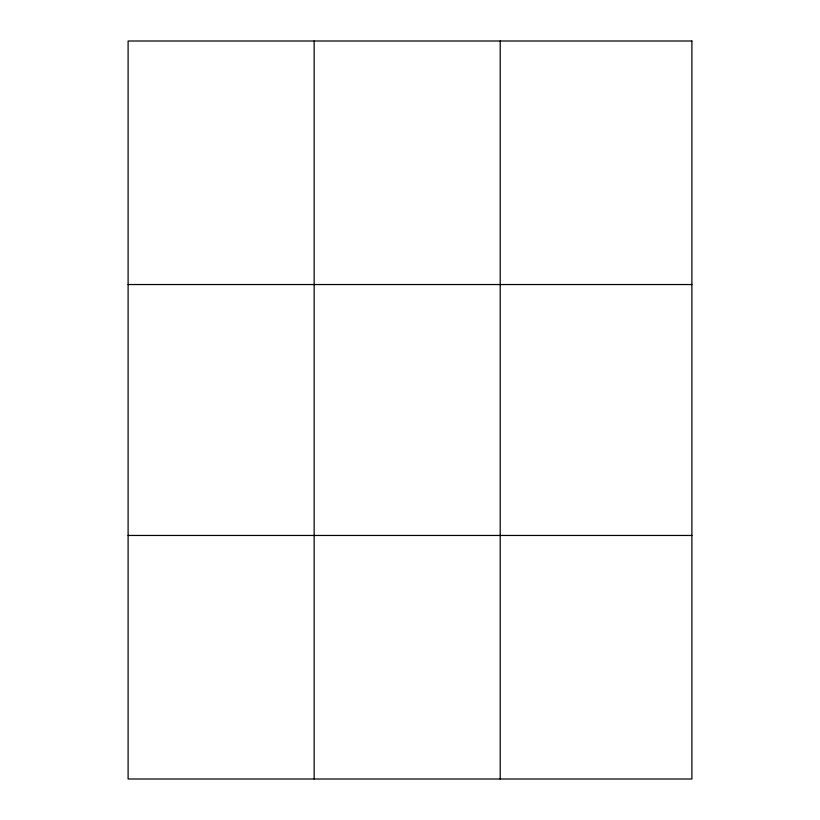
<?xml version="1.0" encoding="UTF-8"?>
<svg xmlns="http://www.w3.org/2000/svg" width="820" height="820" viewBox="0 0 820 820"><rect width="100%" height="100%" fill="white"/><g stroke="black" fill="none" stroke-linecap="round" stroke-linejoin="round"><path stroke-width="1.23" d="M314.152 41L314.152 779M500.21 41L500.21 779M128.105 284.54L691.895 284.54M128.105 535.46L691.895 535.46M691.895 41L691.895 779L128.105 779L128.105 41L691.895 41"/></g></svg>
